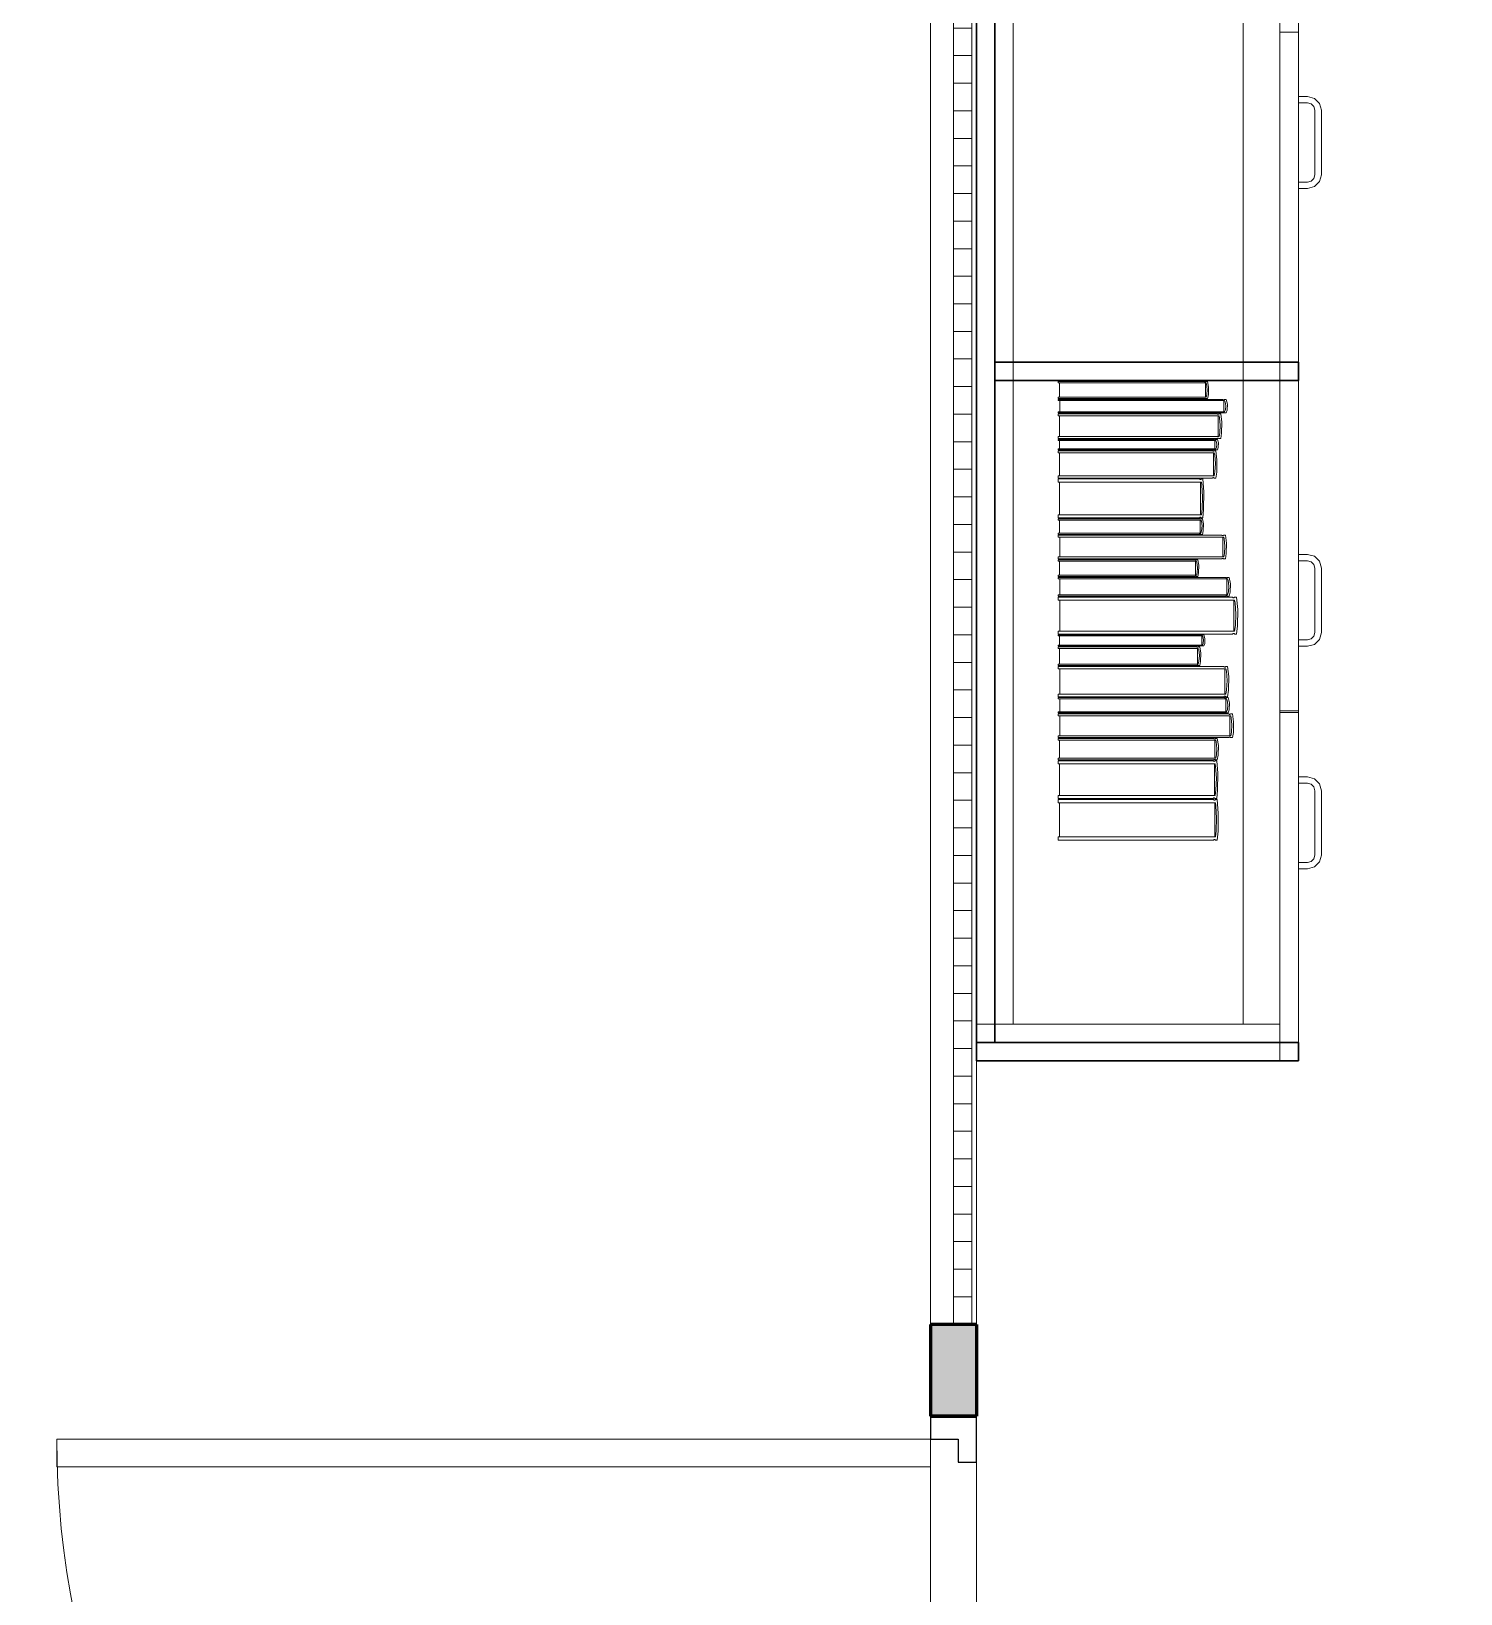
# Model space of a CAD drawing. Header units: inches. Extents: x -19 to 5698, y -728 to 92.
# Drawn here: x 103.792 to 105.347, y 15.157 to 16.857 of the extents above; entities that cross this region are included whole.
import ezdxf

# ---------------------------------------------------------------- set-up
doc = ezdxf.new("R2010")
doc.units = ezdxf.units.IN
doc.header["$MEASUREMENT"] = 0
doc.set_wipeout_variables(frame=1)
doc.linetypes.add('Wipeout_Contour', pattern=[1, 0, -1])
for name, color, linetype in [('02 _ ARQ _ ALB _ Muros Interiores', 7, 'Continuous'), ('02 _ ARQ _ ZON _ Espacio.3D', 7, 'Continuous'), ('Acabado - Muros', 7, 'Continuous'), ('Interior - Mobiliario', 7, 'Continuous')]:
    doc.layers.add(name, color=color, linetype=linetype)

msp = doc.modelspace()

# ---------------------------------------------------------------- linework, layer by layer
at = {"layer": '02 _ ARQ _ ALB _ Muros Interiores', "color": 7, "linetype": 'Continuous', "lineweight": 80}
msp.add_line((104.8201, 15.35), (104.7701, 15.35), dxfattribs=at)
msp.add_line((104.8201, 15.35), (104.7701, 15.35), dxfattribs=at)
msp.add_line((104.8201, 15.35), (104.7701, 15.35), dxfattribs=at)
at = {"layer": '02 _ ARQ _ ALB _ Muros Interiores', "color": 165, "linetype": 'Continuous', "lineweight": 25}
for p, q in [((104.8201, 15.35), (104.7701, 15.35)), ((104.7701, 15.35), (104.7701, 15.325)), ((104.8201, 15.3), (104.8201, 15.35)), ((104.7701, 15.325), (104.8001, 15.325)), ((104.8001, 15.325), (104.8001, 15.3)), ((104.8001, 15.3), (104.8201, 15.3))]:
    msp.add_line(p, q, dxfattribs=at)
at = {"layer": '02 _ ARQ _ ALB _ Muros Interiores', "color": 165, "linetype": 'Continuous', "lineweight": 15}
for p, q in [((103.8198, 15.325), (104.7701, 15.325)), ((103.8198, 15.295), (103.8198, 15.325)), ((104.7701, 15.325), (104.7701, 15.295)), ((104.7701, 15.295), (103.8198, 15.295))]:
    msp.add_line(p, q, dxfattribs=at)
msp.add_arc((104.7701, 15.325), 0.9503, 180, 270, dxfattribs=at)
at = {"layer": '02 _ ARQ _ ZON _ Espacio.3D', "color": 254, "linetype": 'Continuous', "lineweight": 0, "flags": 128}
for points in [[(104.8201, 17.35), (104.8201, 6.45), (117.6487, 6.4499), (117.6487, 7.7), (117.7931, 7.7), (117.793, 6.45), (122.1232, 6.45), (122.1232, 7.7), (122.57, 7.7), (122.57, 16.9), (122.57, 17.4), (116.67, 17.4), (116.67, 16.9), (116.07, 16.9), (116.07, 16.2999), (115.57, 16.2999), (115.57, 17.4), (112.57, 17.4), (112.57, 16.0999), (108.57, 16.0998), (108.57, 17.35)], [(104.7701, 6.45), (104.7701, 17.35), (102.57, 17.35), (102.57, 16.9), (102.07, 16.9), (102.07, 16.4), (101.82, 16.4), (101.82, 16.15), (100.8201, 16.15), (100.8201, 13.25), (101.82, 13.25), (101.82, 12), (100.8201, 12), (100.8201, 9.1), (101.82, 9.1), (101.82, 8.1), (102.07, 8.1), (102.07, 7.7), (102.47, 7.7), (102.47, 7.2), (101.57, 7.2), (101.57, 7.85), (100.82, 7.85), (100.82, 6.45)]]:
    msp.add_lwpolyline(points, close=True, dxfattribs=at)
at = {"layer": 'Acabado - Muros', "color": 7, "linetype": 'Continuous', "lineweight": 60}
msp.add_line((104.8201, 15.35), (104.7701, 15.35), dxfattribs=at)
at = {"layer": 'Interior - Mobiliario', "color": 175, "linetype": 'Continuous', "lineweight": 13}
for p, q in [((104.8401, 17.2165), (104.8401, 15.7565)), ((105.1501, 15.7565), (105.1501, 17.2165)), ((105.1701, 16.8555), (105.1501, 16.8555)), ((105.1701, 16.7855), (105.1801, 16.7855)), ((105.1701, 16.7785), (105.1701, 16.7855)), ((105.1801, 16.7785), (105.1701, 16.7785)), ((105.1801, 16.7855), (105.1876, 16.7835)), ((105.1841, 16.7774), (105.1801, 16.7785)), ((105.187, 16.7745), (105.1841, 16.7774)), ((105.1881, 16.7705), (105.187, 16.7745)), ((105.1876, 16.7835), (105.1931, 16.778)), ((105.1931, 16.778), (105.1951, 16.7705)), ((105.1881, 16.7005), (105.1881, 16.7705)), ((105.1951, 16.7705), (105.1951, 16.7005)), ((105.1701, 16.6925), (105.1801, 16.6925)), ((105.1701, 16.6855), (105.1701, 16.6925)), ((105.1801, 16.6925), (105.1841, 16.6936)), ((105.1841, 16.6936), (105.187, 16.6965)), ((105.187, 16.6965), (105.1881, 16.7005)), ((105.1931, 16.693), (105.1876, 16.6875)), ((105.1951, 16.7005), (105.1931, 16.693)), ((105.1801, 16.6855), (105.1701, 16.6855)), ((105.1876, 16.6875), (105.1801, 16.6855)), ((105.0698, 16.4584), (104.9087, 16.4584)), ((104.9087, 16.4584), (104.9087, 16.4569)), ((104.9087, 16.4569), (105.0679, 16.4569)), ((105.0877, 16.4559), (104.9087, 16.4559)), ((104.9087, 16.4559), (104.9087, 16.4547)), ((104.9087, 16.4547), (105.0898, 16.4547)), ((104.9106, 16.4547), (104.9106, 16.4425)), ((105.0679, 16.4569), (105.068, 16.457)), ((105.068, 16.457), (105.0682, 16.4571)), ((105.0682, 16.4571), (105.0684, 16.4571)), ((105.0684, 16.4571), (105.0687, 16.4572)), ((105.0687, 16.4572), (105.0689, 16.4572)), ((105.0689, 16.4572), (105.0691, 16.4571)), ((105.0691, 16.4571), (105.0694, 16.457)), ((105.0694, 16.457), (105.0696, 16.4569)), ((105.0696, 16.4569), (105.0697, 16.4569)), ((105.0697, 16.4569), (105.0714, 16.4569)), ((105.0705, 16.4611), (105.0698, 16.4584)), ((105.071, 16.4669), (105.0705, 16.4611)), ((105.0714, 16.4569), (105.0723, 16.4609)), ((105.0878, 16.4558), (105.0877, 16.4559)), ((105.088, 16.4557), (105.0878, 16.4558)), ((105.0882, 16.4557), (105.088, 16.4557)), ((105.0885, 16.4556), (105.0882, 16.4557)), ((105.0888, 16.4556), (105.0885, 16.4556)), ((105.089, 16.4556), (105.0888, 16.4556)), ((105.0889, 16.4425), (105.0889, 16.4547)), ((105.0893, 16.4557), (105.089, 16.4556)), ((105.0895, 16.4558), (105.0893, 16.4557)), ((105.0897, 16.4559), (105.0895, 16.4558)), ((105.0917, 16.4559), (105.0897, 16.4559)), ((105.0898, 16.4547), (105.0904, 16.4536)), ((105.0904, 16.4536), (105.0911, 16.4491)), ((105.0929, 16.451), (105.0917, 16.4559)), ((105.0898, 16.4425), (104.9087, 16.4425)), ((104.9087, 16.4425), (104.9087, 16.4413)), ((104.9087, 16.4413), (105.0877, 16.4413)), ((105.0818, 16.4403), (104.9087, 16.4403)), ((104.9087, 16.4403), (104.9087, 16.4382)), ((104.9087, 16.4382), (105.0839, 16.4382)), ((105.083, 16.4382), (104.9105, 16.4382)), ((104.9105, 16.4382), (104.9105, 16.4156)), ((105.0819, 16.4402), (105.0818, 16.4403)), ((105.0821, 16.4401), (105.0819, 16.4402)), ((105.0823, 16.44), (105.0821, 16.4401)), ((105.0826, 16.4399), (105.0823, 16.44)), ((105.0829, 16.4399), (105.0826, 16.4399)), ((105.0831, 16.4399), (105.0829, 16.4399)), ((105.083, 16.4156), (105.083, 16.4382)), ((105.0834, 16.44), (105.0831, 16.4399)), ((105.0836, 16.4402), (105.0834, 16.44)), ((105.0837, 16.4403), (105.0836, 16.4402)), ((105.0857, 16.4403), (105.0837, 16.4403)), ((105.0839, 16.4382), (105.0844, 16.4361)), ((105.0844, 16.4361), (105.0852, 16.4279)), ((105.0868, 16.4314), (105.0857, 16.4403)), ((105.0877, 16.4413), (105.0878, 16.4414)), ((105.0878, 16.4414), (105.088, 16.4415)), ((105.088, 16.4415), (105.0883, 16.4416)), ((105.0883, 16.4416), (105.0886, 16.4416)), ((105.0886, 16.4416), (105.0888, 16.4416)), ((105.0888, 16.4416), (105.0891, 16.4415)), ((105.0891, 16.4415), (105.0893, 16.4415)), ((105.0893, 16.4415), (105.0896, 16.4414)), ((105.0896, 16.4414), (105.0897, 16.4413)), ((105.0897, 16.4413), (105.0917, 16.4413)), ((105.0907, 16.4447), (105.0898, 16.4425)), ((105.0911, 16.4491), (105.0907, 16.4447)), ((105.0917, 16.4413), (105.0927, 16.4445)), ((105.0927, 16.4445), (105.0929, 16.451)), ((105.0847, 16.4196), (105.0839, 16.4156)), ((105.0852, 16.4279), (105.0847, 16.4196)), ((105.0857, 16.4134), (105.0866, 16.4193)), ((105.0866, 16.4193), (105.0868, 16.4314)), ((105.0839, 16.4156), (104.9087, 16.4156)), ((104.9087, 16.4156), (104.9087, 16.4134)), ((104.9087, 16.4134), (105.0818, 16.4134)), ((105.0782, 16.4124), (104.9087, 16.4124)), ((104.9087, 16.4124), (104.9087, 16.4115)), ((104.9087, 16.4115), (105.0803, 16.4115)), ((105.0803, 16.4022), (104.9087, 16.4022)), ((104.9087, 16.4022), (104.9087, 16.4013)), ((104.9087, 16.4013), (105.0782, 16.4013)), ((105.0766, 16.4003), (104.9087, 16.4003)), ((104.9087, 16.4003), (104.9087, 16.3979)), ((104.9105, 16.4156), (105.083, 16.4156)), ((104.9105, 16.4115), (104.9105, 16.4022)), ((105.0767, 16.4002), (105.0766, 16.4003)), ((105.0783, 16.4124), (105.0782, 16.4124)), ((105.0782, 16.4013), (105.0784, 16.4014)), ((105.0785, 16.4123), (105.0783, 16.4124)), ((105.0785, 16.4003), (105.0783, 16.4001)), ((105.0784, 16.4014), (105.0786, 16.4014)), ((105.0788, 16.4123), (105.0785, 16.4123)), ((105.0803, 16.4003), (105.0785, 16.4003)), ((105.0786, 16.4014), (105.0788, 16.4015)), ((105.079, 16.4122), (105.0788, 16.4123)), ((105.0788, 16.4015), (105.0791, 16.4015)), ((105.0793, 16.4122), (105.079, 16.4122)), ((105.0791, 16.4015), (105.0793, 16.4015)), ((105.0795, 16.4122), (105.0793, 16.4122)), ((105.0793, 16.4015), (105.0796, 16.4015)), ((105.0794, 16.4022), (105.0794, 16.4115)), ((105.0798, 16.4123), (105.0795, 16.4122)), ((105.0796, 16.4015), (105.0798, 16.4014)), ((105.08, 16.4124), (105.0798, 16.4123)), ((105.0798, 16.4014), (105.08, 16.4013)), ((105.0801, 16.4124), (105.08, 16.4124)), ((105.08, 16.4013), (105.0801, 16.4013)), ((105.082, 16.4124), (105.0801, 16.4124)), ((105.0801, 16.4013), (105.082, 16.4013)), ((105.0803, 16.4115), (105.0808, 16.4107)), ((105.0811, 16.4039), (105.0803, 16.4022)), ((105.0815, 16.3903), (105.0803, 16.4003)), ((105.0808, 16.4107), (105.0815, 16.4073)), ((105.0815, 16.4073), (105.0811, 16.4039)), ((105.0818, 16.4134), (105.0819, 16.4136)), ((105.0819, 16.4136), (105.0821, 16.4137)), ((105.0832, 16.4087), (105.082, 16.4124)), ((105.082, 16.4013), (105.083, 16.4037)), ((105.0821, 16.4137), (105.0824, 16.4138)), ((105.0824, 16.4138), (105.0827, 16.4139)), ((105.0827, 16.4139), (105.0829, 16.4139)), ((105.0829, 16.4139), (105.0832, 16.4138)), ((105.083, 16.4037), (105.0832, 16.4087)), ((105.0832, 16.4138), (105.0834, 16.4137)), ((105.0834, 16.4137), (105.0836, 16.4135)), ((105.0836, 16.4135), (105.0837, 16.4134)), ((105.0837, 16.4134), (105.0857, 16.4134)), ((104.9087, 16.3979), (105.0786, 16.3979)), ((104.9105, 16.3979), (104.9105, 16.3728)), ((105.0769, 16.4), (105.0767, 16.4002)), ((105.0771, 16.3999), (105.0769, 16.4)), ((105.0774, 16.3998), (105.0771, 16.3999)), ((105.0776, 16.3998), (105.0774, 16.3998)), ((105.0779, 16.3999), (105.0776, 16.3998)), ((105.0778, 16.3728), (105.0778, 16.3979)), ((105.0781, 16.4), (105.0779, 16.3999)), ((105.0783, 16.4001), (105.0781, 16.4)), ((105.0786, 16.3979), (105.0791, 16.3956)), ((105.0791, 16.3956), (105.0798, 16.3865)), ((105.0798, 16.3865), (105.0794, 16.3773)), ((105.0813, 16.377), (105.0815, 16.3903)), ((105.0786, 16.3728), (104.9087, 16.3728)), ((104.9087, 16.3728), (104.9087, 16.3705)), ((104.9087, 16.3705), (105.0766, 16.3705)), ((105.0627, 16.3695), (104.9087, 16.3695)), ((104.9087, 16.3695), (104.9087, 16.3661)), ((105.0628, 16.3693), (105.0627, 16.3695)), ((105.063, 16.369), (105.0628, 16.3693)), ((105.0632, 16.3689), (105.063, 16.369)), ((105.0635, 16.3688), (105.0632, 16.3689)), ((105.0637, 16.3688), (105.0635, 16.3688)), ((105.0639, 16.3688), (105.0637, 16.3688)), ((105.0641, 16.369), (105.0639, 16.3688)), ((105.0643, 16.3692), (105.0641, 16.369)), ((105.0645, 16.3695), (105.0643, 16.3692)), ((105.0662, 16.3695), (105.0645, 16.3695)), ((105.0672, 16.3554), (105.0662, 16.3695)), ((105.0766, 16.3705), (105.0767, 16.3706)), ((105.0767, 16.3706), (105.0769, 16.3708)), ((105.0769, 16.3708), (105.0772, 16.3709)), ((105.0772, 16.3709), (105.0774, 16.371)), ((105.0774, 16.371), (105.0777, 16.371)), ((105.0777, 16.371), (105.0779, 16.3709)), ((105.0779, 16.3709), (105.0782, 16.3708)), ((105.0782, 16.3708), (105.0784, 16.3706)), ((105.0784, 16.3706), (105.0785, 16.3705)), ((105.0785, 16.3705), (105.0803, 16.3705)), ((105.0794, 16.3773), (105.0786, 16.3728)), ((105.0803, 16.3705), (105.0813, 16.377)), ((104.9087, 16.3661), (105.0646, 16.3661)), ((104.9103, 16.3661), (104.9103, 16.3306)), ((105.0638, 16.3306), (105.0638, 16.3661)), ((105.0646, 16.3661), (105.0651, 16.3629)), ((105.0651, 16.3629), (105.0657, 16.35)), ((105.0657, 16.35), (105.0653, 16.337)), ((105.067, 16.3365), (105.0672, 16.3554)), ((105.0653, 16.337), (105.0646, 16.3306)), ((105.0662, 16.3273), (105.067, 16.3365)), ((105.0646, 16.3306), (104.9087, 16.3306)), ((104.9087, 16.3306), (104.9087, 16.3273)), ((104.9087, 16.3273), (105.0627, 16.3273)), ((105.0623, 16.3263), (104.9087, 16.3263)), ((104.9087, 16.3263), (104.9087, 16.3249)), ((104.9087, 16.3249), (105.0642, 16.3249)), ((104.9103, 16.3249), (104.9103, 16.3106)), ((105.0624, 16.3262), (105.0623, 16.3263)), ((105.0626, 16.3261), (105.0624, 16.3262)), ((105.0628, 16.326), (105.0626, 16.3261)), ((105.0627, 16.3273), (105.0629, 16.3275)), ((105.0631, 16.326), (105.0628, 16.326)), ((105.0629, 16.3275), (105.0631, 16.3277)), ((105.0631, 16.3277), (105.0633, 16.3279)), ((105.0633, 16.326), (105.0631, 16.326)), ((105.0633, 16.3279), (105.0635, 16.328)), ((105.0635, 16.326), (105.0633, 16.326)), ((105.0634, 16.3106), (105.0634, 16.3249)), ((105.0635, 16.328), (105.0637, 16.328)), ((105.0638, 16.3261), (105.0635, 16.326)), ((105.0637, 16.328), (105.064, 16.3279)), ((105.064, 16.3262), (105.0638, 16.3261)), ((105.064, 16.3279), (105.0642, 16.3277)), ((105.0641, 16.3263), (105.064, 16.3262)), ((105.0658, 16.3263), (105.0641, 16.3263)), ((105.0642, 16.3277), (105.0644, 16.3274)), ((105.0642, 16.3249), (105.0647, 16.3236)), ((105.0644, 16.3274), (105.0645, 16.3273)), ((105.0645, 16.3273), (105.0662, 16.3273)), ((105.0647, 16.3236), (105.0653, 16.3184)), ((105.0653, 16.3184), (105.0649, 16.3132)), ((105.0668, 16.3206), (105.0658, 16.3263)), ((105.0667, 16.313), (105.0668, 16.3206)), ((105.0642, 16.3106), (104.9087, 16.3106)), ((104.9087, 16.3106), (104.9087, 16.3093)), ((104.9087, 16.3093), (105.0623, 16.3093)), ((105.0867, 16.3083), (104.9087, 16.3083)), ((104.9087, 16.3083), (104.9087, 16.3062)), ((104.9087, 16.3062), (105.0889, 16.3062)), ((104.9106, 16.3062), (104.9106, 16.2847)), ((105.0623, 16.3093), (105.0625, 16.3094)), ((105.0625, 16.3094), (105.0627, 16.3095)), ((105.0627, 16.3095), (105.0629, 16.3095)), ((105.0629, 16.3095), (105.0631, 16.3096)), ((105.0631, 16.3096), (105.0634, 16.3096)), ((105.0634, 16.3096), (105.0636, 16.3095)), ((105.0636, 16.3095), (105.0638, 16.3095)), ((105.0638, 16.3095), (105.064, 16.3094)), ((105.064, 16.3094), (105.0641, 16.3093)), ((105.0641, 16.3093), (105.0658, 16.3093)), ((105.0649, 16.3132), (105.0642, 16.3106)), ((105.0658, 16.3093), (105.0667, 16.313)), ((105.0868, 16.3082), (105.0867, 16.3083)), ((105.0871, 16.308), (105.0868, 16.3082)), ((105.0873, 16.3079), (105.0871, 16.308)), ((105.0876, 16.3079), (105.0873, 16.3079)), ((105.0878, 16.3079), (105.0876, 16.3079)), ((105.0881, 16.3079), (105.0878, 16.3079)), ((105.088, 16.2847), (105.088, 16.3062)), ((105.0884, 16.308), (105.0881, 16.3079)), ((105.0886, 16.3082), (105.0884, 16.308)), ((105.0887, 16.3083), (105.0886, 16.3082)), ((105.0907, 16.3083), (105.0887, 16.3083)), ((105.0889, 16.3062), (105.0894, 16.3043)), ((105.0894, 16.3043), (105.0902, 16.2964)), ((105.0919, 16.2997), (105.0907, 16.3083)), ((105.0917, 16.2883), (105.0919, 16.2997)), ((105.0889, 16.2847), (104.9087, 16.2847)), ((104.9087, 16.2847), (104.9087, 16.2826)), ((104.9087, 16.2826), (105.0867, 16.2826)), ((105.0574, 16.2816), (104.9087, 16.2816)), ((104.9087, 16.2816), (104.9087, 16.2802)), ((105.0576, 16.2815), (105.0574, 16.2816)), ((105.0574, 16.2816), (105.0574, 16.2816)), ((105.0578, 16.2814), (105.0576, 16.2815)), ((105.0581, 16.2813), (105.0578, 16.2814)), ((105.0583, 16.2813), (105.0581, 16.2813)), ((105.0585, 16.2814), (105.0583, 16.2813)), ((105.0587, 16.2814), (105.0585, 16.2814)), ((105.0589, 16.2815), (105.0587, 16.2814)), ((105.059, 16.2816), (105.0589, 16.2815)), ((105.0607, 16.2816), (105.059, 16.2816)), ((105.0617, 16.2756), (105.0607, 16.2816)), ((105.0867, 16.2826), (105.0869, 16.2828)), ((105.0869, 16.2828), (105.0871, 16.2829)), ((105.0871, 16.2829), (105.0874, 16.283)), ((105.0874, 16.283), (105.0876, 16.2831)), ((105.0876, 16.2831), (105.0879, 16.2831)), ((105.0879, 16.2831), (105.0882, 16.283)), ((105.0882, 16.283), (105.0884, 16.2829)), ((105.0884, 16.2829), (105.0886, 16.2827)), ((105.0886, 16.2827), (105.0887, 16.2826)), ((105.0887, 16.2826), (105.0907, 16.2826)), ((105.0897, 16.2885), (105.0889, 16.2847)), ((105.0902, 16.2964), (105.0897, 16.2885)), ((105.0907, 16.2826), (105.0917, 16.2883)), ((105.1801, 16.2875), (105.1701, 16.2875)), ((105.1701, 16.2875), (105.1701, 16.2805)), ((105.1876, 16.2855), (105.1801, 16.2875)), ((105.1931, 16.28), (105.1876, 16.2855)), ((104.9087, 16.2802), (105.0592, 16.2802)), ((105.0592, 16.2649), (104.9087, 16.2649)), ((104.9087, 16.2649), (104.9087, 16.2634)), ((104.9103, 16.2802), (104.9103, 16.2649)), ((105.0584, 16.2649), (105.0584, 16.2802)), ((105.0592, 16.2802), (105.0596, 16.2788)), ((105.0599, 16.2676), (105.0592, 16.2649)), ((105.0596, 16.2788), (105.0603, 16.2732)), ((105.0603, 16.2732), (105.0599, 16.2676)), ((105.0607, 16.2634), (105.0615, 16.2674)), ((105.0615, 16.2674), (105.0617, 16.2756)), ((105.1701, 16.2805), (105.1801, 16.2805)), ((105.1801, 16.2805), (105.1841, 16.2794)), ((105.1841, 16.2794), (105.187, 16.2765)), ((105.187, 16.2765), (105.1881, 16.2725)), ((105.1881, 16.2725), (105.1881, 16.2025)), ((105.1951, 16.2725), (105.1931, 16.28)), ((105.1951, 16.2025), (105.1951, 16.2725)), ((104.9087, 16.2634), (105.0574, 16.2634)), ((105.0909, 16.2624), (104.9087, 16.2624)), ((104.9087, 16.2624), (104.9087, 16.2608)), ((104.9087, 16.2608), (105.0931, 16.2608)), ((104.9106, 16.2608), (104.9106, 16.2436)), ((105.0574, 16.2634), (105.0575, 16.2635)), ((105.0575, 16.2635), (105.0577, 16.2636)), ((105.0577, 16.2636), (105.0579, 16.2637)), ((105.0579, 16.2637), (105.0581, 16.2637)), ((105.0581, 16.2637), (105.0583, 16.2637)), ((105.0583, 16.2637), (105.0586, 16.2637)), ((105.0586, 16.2637), (105.0588, 16.2636)), ((105.0588, 16.2636), (105.059, 16.2635)), ((105.059, 16.2635), (105.059, 16.2634)), ((105.059, 16.2634), (105.0607, 16.2634)), ((105.091, 16.2624), (105.0909, 16.2624)), ((105.0912, 16.2622), (105.091, 16.2624)), ((105.0915, 16.2621), (105.0912, 16.2622)), ((105.0918, 16.2621), (105.0915, 16.2621)), ((105.092, 16.2621), (105.0918, 16.2621)), ((105.0923, 16.2621), (105.092, 16.2621)), ((105.0922, 16.2436), (105.0922, 16.2608)), ((105.0926, 16.2622), (105.0923, 16.2621)), ((105.0928, 16.2623), (105.0926, 16.2622)), ((105.093, 16.2624), (105.0928, 16.2623)), ((105.095, 16.2624), (105.093, 16.2624)), ((105.0931, 16.2608), (105.0937, 16.2593)), ((105.0937, 16.2593), (105.0944, 16.253)), ((105.0944, 16.253), (105.094, 16.2467)), ((105.0962, 16.2556), (105.095, 16.2624)), ((105.096, 16.2465), (105.0962, 16.2556)), ((105.0931, 16.2436), (104.9087, 16.2436)), ((104.9087, 16.2436), (104.9087, 16.242)), ((104.9087, 16.242), (105.0909, 16.242)), ((105.0985, 16.241), (104.9087, 16.241)), ((104.9087, 16.241), (104.9087, 16.2378)), ((104.9087, 16.2378), (105.1008, 16.2378)), ((104.9107, 16.2378), (104.9107, 16.2041)), ((105.0909, 16.242), (105.091, 16.2421)), ((105.091, 16.2421), (105.0913, 16.2422)), ((105.0913, 16.2422), (105.0915, 16.2423)), ((105.0915, 16.2423), (105.0918, 16.2423)), ((105.0918, 16.2423), (105.0921, 16.2423)), ((105.0921, 16.2423), (105.0924, 16.2423)), ((105.0924, 16.2423), (105.0926, 16.2422)), ((105.0926, 16.2422), (105.0929, 16.2421)), ((105.0929, 16.2421), (105.093, 16.242)), ((105.093, 16.242), (105.095, 16.242)), ((105.094, 16.2467), (105.0931, 16.2436)), ((105.095, 16.242), (105.096, 16.2465)), ((105.0986, 16.2408), (105.0985, 16.241)), ((105.0988, 16.2406), (105.0986, 16.2408)), ((105.0991, 16.2404), (105.0988, 16.2406)), ((105.0994, 16.2403), (105.0991, 16.2404)), ((105.0997, 16.2403), (105.0994, 16.2403)), ((105.1, 16.2404), (105.0997, 16.2403)), ((105.0998, 16.2041), (105.0998, 16.2378)), ((105.1002, 16.2405), (105.1, 16.2404)), ((105.1005, 16.2408), (105.1002, 16.2405)), ((105.1006, 16.241), (105.1005, 16.2408)), ((105.1027, 16.241), (105.1006, 16.241)), ((105.1008, 16.2378), (105.1014, 16.2347)), ((105.1014, 16.2347), (105.1022, 16.2225)), ((105.1041, 16.2276), (105.1027, 16.241)), ((105.1022, 16.2225), (105.1017, 16.2101)), ((105.1038, 16.2097), (105.1041, 16.2276)), ((105.1008, 16.2041), (104.9087, 16.2041)), ((104.9087, 16.2041), (104.9087, 16.2009)), ((104.9087, 16.2009), (105.0985, 16.2009)), ((105.0639, 16.1999), (104.9087, 16.1999)), ((104.9087, 16.1999), (104.9087, 16.199)), ((104.9087, 16.199), (105.0658, 16.199)), ((104.9103, 16.199), (104.9103, 16.1889)), ((105.064, 16.1999), (105.0639, 16.1999)), ((105.0642, 16.1998), (105.064, 16.1999)), ((105.0644, 16.1998), (105.0642, 16.1998)), ((105.0646, 16.1997), (105.0644, 16.1998)), ((105.0649, 16.1997), (105.0646, 16.1997)), ((105.0651, 16.1998), (105.0649, 16.1997)), ((105.065, 16.1889), (105.065, 16.199)), ((105.0653, 16.1998), (105.0651, 16.1998)), ((105.0655, 16.1999), (105.0653, 16.1998)), ((105.0656, 16.1999), (105.0655, 16.1999)), ((105.0674, 16.1999), (105.0656, 16.1999)), ((105.0658, 16.199), (105.0662, 16.1981)), ((105.0662, 16.1981), (105.0669, 16.1944)), ((105.0684, 16.1959), (105.0674, 16.1999)), ((105.0985, 16.2009), (105.0987, 16.2012)), ((105.0987, 16.2012), (105.0989, 16.2014)), ((105.0989, 16.2014), (105.0992, 16.2015)), ((105.0992, 16.2015), (105.0995, 16.2016)), ((105.0995, 16.2016), (105.0997, 16.2016)), ((105.0997, 16.2016), (105.1, 16.2015)), ((105.1, 16.2015), (105.1003, 16.2013)), ((105.1003, 16.2013), (105.1005, 16.2011)), ((105.1005, 16.2011), (105.1006, 16.2009)), ((105.1006, 16.2009), (105.1027, 16.2009)), ((105.1017, 16.2101), (105.1008, 16.2041)), ((105.1027, 16.2009), (105.1038, 16.2097)), ((105.187, 16.1985), (105.1841, 16.1956)), ((105.1881, 16.2025), (105.187, 16.1985)), ((105.1931, 16.195), (105.1951, 16.2025)), ((105.0658, 16.1889), (104.9087, 16.1889)), ((104.9087, 16.1889), (104.9087, 16.1879)), ((104.9087, 16.1879), (105.0639, 16.1879)), ((105.0595, 16.1869), (104.9087, 16.1869)), ((104.9087, 16.1869), (104.9087, 16.1853)), ((104.9087, 16.1853), (105.0613, 16.1853)), ((104.9103, 16.1853), (104.9103, 16.1682)), ((105.0596, 16.1868), (105.0595, 16.1869)), ((105.0598, 16.1867), (105.0596, 16.1868)), ((105.06, 16.1866), (105.0598, 16.1867)), ((105.0602, 16.1866), (105.06, 16.1866)), ((105.0604, 16.1866), (105.0602, 16.1866)), ((105.0606, 16.1866), (105.0604, 16.1866)), ((105.0605, 16.1682), (105.0605, 16.1853)), ((105.0609, 16.1867), (105.0606, 16.1866)), ((105.0611, 16.1868), (105.0609, 16.1867)), ((105.0612, 16.1869), (105.0611, 16.1868)), ((105.0629, 16.1869), (105.0612, 16.1869)), ((105.0613, 16.1853), (105.0618, 16.1837)), ((105.0618, 16.1837), (105.0624, 16.1775)), ((105.0639, 16.1801), (105.0629, 16.1869)), ((105.0637, 16.171), (105.0639, 16.1801)), ((105.0639, 16.1879), (105.064, 16.188)), ((105.064, 16.188), (105.0642, 16.188)), ((105.0642, 16.188), (105.0644, 16.1881)), ((105.0644, 16.1881), (105.0647, 16.1881)), ((105.0647, 16.1881), (105.0649, 16.1881)), ((105.0649, 16.1881), (105.0651, 16.1881)), ((105.0651, 16.1881), (105.0654, 16.188)), ((105.0654, 16.188), (105.0656, 16.1879)), ((105.0656, 16.1879), (105.0656, 16.1879)), ((105.0656, 16.1879), (105.0674, 16.1879)), ((105.0665, 16.1907), (105.0658, 16.1889)), ((105.0669, 16.1944), (105.0665, 16.1907)), ((105.0674, 16.1879), (105.0682, 16.1905)), ((105.0682, 16.1905), (105.0684, 16.1959)), ((105.1701, 16.1945), (105.1701, 16.1875)), ((105.1801, 16.1945), (105.1701, 16.1945)), ((105.1701, 16.1875), (105.1801, 16.1875)), ((105.1841, 16.1956), (105.1801, 16.1945)), ((105.1801, 16.1875), (105.1876, 16.1895)), ((105.1876, 16.1895), (105.1931, 16.195)), ((105.0613, 16.1682), (104.9087, 16.1682)), ((104.9087, 16.1682), (104.9087, 16.1665)), ((104.9087, 16.1665), (105.0595, 16.1665)), ((105.089, 16.1655), (104.9087, 16.1655)), ((104.9087, 16.1655), (104.9087, 16.1629)), ((104.9087, 16.1629), (105.0912, 16.1629)), ((104.9106, 16.1629), (104.9106, 16.1353)), ((105.0595, 16.1665), (105.0596, 16.1666)), ((105.0596, 16.1666), (105.0598, 16.1667)), ((105.0598, 16.1667), (105.06, 16.1668)), ((105.06, 16.1668), (105.0602, 16.1669)), ((105.0602, 16.1669), (105.0605, 16.1669)), ((105.0605, 16.1669), (105.0607, 16.1668)), ((105.0607, 16.1668), (105.0609, 16.1667)), ((105.0609, 16.1667), (105.0611, 16.1666)), ((105.0611, 16.1666), (105.0612, 16.1665)), ((105.0612, 16.1665), (105.0629, 16.1665)), ((105.062, 16.1712), (105.0613, 16.1682)), ((105.0624, 16.1775), (105.062, 16.1712)), ((105.0629, 16.1665), (105.0637, 16.171)), ((105.0891, 16.1654), (105.089, 16.1655)), ((105.0894, 16.1652), (105.0891, 16.1654)), ((105.0896, 16.1651), (105.0894, 16.1652)), ((105.0899, 16.165), (105.0896, 16.1651)), ((105.0902, 16.165), (105.0899, 16.165)), ((105.0904, 16.165), (105.0902, 16.165)), ((105.0903, 16.1353), (105.0903, 16.1629)), ((105.0907, 16.1652), (105.0904, 16.165)), ((105.0909, 16.1653), (105.0907, 16.1652)), ((105.0911, 16.1655), (105.0909, 16.1653)), ((105.0931, 16.1655), (105.0911, 16.1655)), ((105.0912, 16.1629), (105.0918, 16.1604)), ((105.0943, 16.1546), (105.0931, 16.1655)), ((105.0918, 16.1604), (105.0926, 16.1504)), ((105.0926, 16.1504), (105.0921, 16.1403)), ((105.0941, 16.1399), (105.0943, 16.1546)), ((105.0912, 16.1353), (104.9087, 16.1353)), ((104.9087, 16.1353), (104.9087, 16.1327)), ((104.9087, 16.1327), (105.089, 16.1327)), ((105.0898, 16.1317), (104.9087, 16.1317)), ((104.9087, 16.1317), (104.9087, 16.1304)), ((104.9087, 16.1304), (105.092, 16.1304)), ((104.9106, 16.1304), (104.9106, 16.1163)), ((105.089, 16.1327), (105.0892, 16.1329)), ((105.0892, 16.1329), (105.0894, 16.1331)), ((105.0894, 16.1331), (105.0897, 16.1332)), ((105.0897, 16.1332), (105.0899, 16.1333)), ((105.0899, 16.1317), (105.0898, 16.1317)), ((105.0899, 16.1333), (105.0902, 16.1333)), ((105.0902, 16.1316), (105.0899, 16.1317)), ((105.0902, 16.1333), (105.0905, 16.1332)), ((105.0904, 16.1315), (105.0902, 16.1316)), ((105.0907, 16.1314), (105.0904, 16.1315)), ((105.0905, 16.1332), (105.0907, 16.133)), ((105.0907, 16.133), (105.091, 16.1328)), ((105.091, 16.1314), (105.0907, 16.1314)), ((105.091, 16.1328), (105.0911, 16.1327)), ((105.0912, 16.1315), (105.091, 16.1314)), ((105.0911, 16.1327), (105.0931, 16.1327)), ((105.0911, 16.1163), (105.0911, 16.1304)), ((105.0921, 16.1403), (105.0912, 16.1353)), ((105.0915, 16.1315), (105.0912, 16.1315)), ((105.0917, 16.1316), (105.0915, 16.1315)), ((105.0919, 16.1317), (105.0917, 16.1316)), ((105.0939, 16.1317), (105.0919, 16.1317)), ((105.092, 16.1304), (105.0926, 16.1291)), ((105.0926, 16.1291), (105.0934, 16.124)), ((105.0931, 16.1327), (105.0941, 16.1399)), ((105.0951, 16.1261), (105.0939, 16.1317)), ((105.092, 16.1163), (104.9087, 16.1163)), ((104.9087, 16.1163), (104.9087, 16.115)), ((104.9087, 16.115), (105.0898, 16.115)), ((105.0943, 16.114), (104.9087, 16.114)), ((104.9087, 16.114), (104.9087, 16.1119)), ((104.9087, 16.1119), (105.0965, 16.1119)), ((104.9106, 16.1119), (104.9106, 16.0903)), ((105.0898, 16.115), (105.09, 16.115)), ((105.09, 16.115), (105.0902, 16.1151)), ((105.0902, 16.1151), (105.0905, 16.1152)), ((105.0905, 16.1152), (105.0908, 16.1152)), ((105.0908, 16.1152), (105.091, 16.1152)), ((105.091, 16.1152), (105.0913, 16.1152)), ((105.0913, 16.1152), (105.0915, 16.1151)), ((105.0915, 16.1151), (105.0918, 16.115)), ((105.0918, 16.115), (105.0919, 16.115)), ((105.0919, 16.115), (105.0939, 16.115)), ((105.0929, 16.1188), (105.092, 16.1163)), ((105.0934, 16.124), (105.0929, 16.1188)), ((105.0939, 16.115), (105.0949, 16.1186)), ((105.0944, 16.1139), (105.0943, 16.114)), ((105.0946, 16.1137), (105.0944, 16.1139)), ((105.0949, 16.1136), (105.0946, 16.1137)), ((105.0949, 16.1186), (105.0951, 16.1261)), ((105.0952, 16.1135), (105.0949, 16.1136)), ((105.0954, 16.1135), (105.0952, 16.1135)), ((105.0957, 16.1136), (105.0954, 16.1135)), ((105.0956, 16.0903), (105.0956, 16.1119)), ((105.096, 16.1137), (105.0957, 16.1136)), ((105.0962, 16.1138), (105.096, 16.1137)), ((105.0964, 16.114), (105.0962, 16.1138)), ((105.0984, 16.114), (105.0964, 16.114)), ((105.0965, 16.1119), (105.0971, 16.1099)), ((105.0997, 16.1054), (105.0984, 16.114)), ((105.1701, 16.1175), (105.1501, 16.1175)), ((105.1701, 16.1155), (105.1501, 16.1155)), ((105.0971, 16.1099), (105.0979, 16.1021)), ((105.0979, 16.1021), (105.0974, 16.0941)), ((105.0995, 16.0939), (105.0997, 16.1054)), ((105.0965, 16.0903), (104.9087, 16.0903)), ((104.9087, 16.0903), (104.9087, 16.0882)), ((104.9087, 16.0882), (105.0943, 16.0882)), ((105.0781, 16.0872), (104.9087, 16.0872)), ((104.9087, 16.0872), (104.9087, 16.0854)), ((104.9087, 16.0854), (105.0802, 16.0854)), ((104.9105, 16.0854), (104.9105, 16.066)), ((105.0782, 16.0871), (105.0781, 16.0872)), ((105.0785, 16.087), (105.0782, 16.0871)), ((105.0787, 16.0869), (105.0785, 16.087)), ((105.0789, 16.0868), (105.0787, 16.0869)), ((105.0792, 16.0868), (105.0789, 16.0868)), ((105.0795, 16.0869), (105.0792, 16.0868)), ((105.0793, 16.066), (105.0793, 16.0854)), ((105.0797, 16.087), (105.0795, 16.0869)), ((105.0799, 16.0871), (105.0797, 16.087)), ((105.0801, 16.0872), (105.0799, 16.0871)), ((105.0819, 16.0872), (105.0801, 16.0872)), ((105.0802, 16.0854), (105.0807, 16.0836)), ((105.0807, 16.0836), (105.0815, 16.0765)), ((105.0831, 16.0795), (105.0819, 16.0872)), ((105.0829, 16.0692), (105.0831, 16.0795)), ((105.0943, 16.0882), (105.0944, 16.0884)), ((105.0944, 16.0884), (105.0947, 16.0885)), ((105.0947, 16.0885), (105.0949, 16.0886)), ((105.0949, 16.0886), (105.0952, 16.0886)), ((105.0952, 16.0886), (105.0955, 16.0886)), ((105.0955, 16.0886), (105.0958, 16.0886)), ((105.0958, 16.0886), (105.096, 16.0885)), ((105.096, 16.0885), (105.0963, 16.0883)), ((105.0963, 16.0883), (105.0964, 16.0882)), ((105.0964, 16.0882), (105.0984, 16.0882)), ((105.0974, 16.0941), (105.0965, 16.0903)), ((105.0984, 16.0882), (105.0995, 16.0939)), ((105.0802, 16.066), (104.9087, 16.066)), ((104.9087, 16.066), (104.9087, 16.0641)), ((104.9087, 16.0641), (105.0781, 16.0641)), ((105.0776, 16.0631), (104.9087, 16.0631)), ((104.9087, 16.0631), (104.9087, 16.0598)), ((105.0777, 16.063), (105.0776, 16.0631)), ((105.0779, 16.0627), (105.0777, 16.063)), ((105.0781, 16.0625), (105.0779, 16.0627)), ((105.0781, 16.0641), (105.0783, 16.0642)), ((105.0784, 16.0624), (105.0781, 16.0625)), ((105.0783, 16.0642), (105.0785, 16.0644)), ((105.0786, 16.0624), (105.0784, 16.0624)), ((105.0785, 16.0644), (105.0788, 16.0645)), ((105.0789, 16.0625), (105.0786, 16.0624)), ((105.0788, 16.0645), (105.079, 16.0645)), ((105.0791, 16.0627), (105.0789, 16.0625)), ((105.079, 16.0645), (105.0793, 16.0645)), ((105.0793, 16.0629), (105.0791, 16.0627)), ((105.0793, 16.0645), (105.0795, 16.0645)), ((105.0795, 16.0631), (105.0793, 16.0629)), ((105.0795, 16.0645), (105.0797, 16.0644)), ((105.0814, 16.0631), (105.0795, 16.0631)), ((105.0797, 16.0644), (105.08, 16.0642)), ((105.08, 16.0642), (105.0801, 16.0641)), ((105.0801, 16.0641), (105.0819, 16.0641)), ((105.081, 16.0694), (105.0802, 16.066)), ((105.0815, 16.0765), (105.081, 16.0694)), ((105.0825, 16.0494), (105.0814, 16.0631)), ((105.0819, 16.0641), (105.0829, 16.0692)), ((104.9087, 16.0598), (105.0796, 16.0598)), ((104.9105, 16.0598), (104.9105, 16.0253)), ((105.0788, 16.0253), (105.0788, 16.0598)), ((105.0796, 16.0598), (105.0801, 16.0567)), ((105.0801, 16.0567), (105.0809, 16.0441)), ((105.0809, 16.0441), (105.0804, 16.0314)), ((105.0823, 16.031), (105.0825, 16.0494)), ((105.1701, 16.0455), (105.1801, 16.0455)), ((105.1701, 16.0385), (105.1701, 16.0455)), ((105.1801, 16.0455), (105.1876, 16.0435)), ((105.1876, 16.0435), (105.1931, 16.038)), ((105.0804, 16.0314), (105.0796, 16.0253)), ((105.0814, 16.022), (105.0823, 16.031)), ((105.1801, 16.0385), (105.1701, 16.0385)), ((105.1841, 16.0374), (105.1801, 16.0385)), ((105.187, 16.0345), (105.1841, 16.0374)), ((105.1881, 16.0305), (105.187, 16.0345)), ((105.1881, 15.9605), (105.1881, 16.0305)), ((105.1931, 16.038), (105.1951, 16.0305)), ((105.1951, 16.0305), (105.1951, 15.9605)), ((105.0796, 16.0253), (104.9087, 16.0253)), ((104.9087, 16.0253), (104.9087, 16.022)), ((104.9087, 16.022), (105.0776, 16.022)), ((105.0779, 16.021), (104.9087, 16.021)), ((104.9087, 16.021), (104.9087, 16.0174)), ((104.9087, 16.0174), (105.08, 16.0174)), ((104.9105, 16.0174), (104.9105, 15.9803)), ((105.0776, 16.022), (105.0777, 16.0222)), ((105.0777, 16.0222), (105.0779, 16.0224)), ((105.0779, 16.0224), (105.0782, 16.0226)), ((105.078, 16.0208), (105.0779, 16.021)), ((105.0782, 16.0205), (105.078, 16.0208)), ((105.0782, 16.0226), (105.0784, 16.0227)), ((105.0785, 16.0203), (105.0782, 16.0205)), ((105.0784, 16.0227), (105.0787, 16.0226)), ((105.0787, 16.0202), (105.0785, 16.0203)), ((105.0787, 16.0226), (105.0789, 16.0225)), ((105.079, 16.0202), (105.0787, 16.0202)), ((105.0789, 16.0225), (105.0792, 16.0224)), ((105.0792, 16.0203), (105.079, 16.0202)), ((105.0791, 15.9803), (105.0791, 16.0174)), ((105.0792, 16.0224), (105.0794, 16.0221)), ((105.0795, 16.0205), (105.0792, 16.0203)), ((105.0794, 16.0221), (105.0795, 16.022)), ((105.0795, 16.022), (105.0814, 16.022)), ((105.0797, 16.0207), (105.0795, 16.0205)), ((105.0798, 16.021), (105.0797, 16.0207)), ((105.0817, 16.021), (105.0798, 16.021)), ((105.08, 16.0174), (105.0805, 16.0141)), ((105.0805, 16.0141), (105.0812, 16.0005)), ((105.0829, 16.0062), (105.0817, 16.021)), ((105.0812, 16.0005), (105.0808, 15.9869)), ((105.0827, 15.9865), (105.0829, 16.0062)), ((105.08, 15.9803), (104.9087, 15.9803)), ((104.9087, 15.9803), (104.9087, 15.9768)), ((104.9087, 15.9768), (105.0779, 15.9768)), ((105.0779, 15.9768), (105.0781, 15.977)), ((105.0781, 15.977), (105.0783, 15.9773)), ((105.0783, 15.9773), (105.0785, 15.9774)), ((105.0785, 15.9774), (105.0788, 15.9775)), ((105.0788, 15.9775), (105.079, 15.9775)), ((105.079, 15.9775), (105.0793, 15.9774)), ((105.0793, 15.9774), (105.0795, 15.9772)), ((105.0795, 15.9772), (105.0797, 15.977)), ((105.0797, 15.977), (105.0798, 15.9768)), ((105.0798, 15.9768), (105.0817, 15.9768)), ((105.0808, 15.9869), (105.08, 15.9803)), ((105.0817, 15.9768), (105.0827, 15.9865)), ((105.187, 15.9565), (105.1881, 15.9605)), ((105.1951, 15.9605), (105.1931, 15.953)), ((105.1701, 15.9525), (105.1801, 15.9525)), ((105.1701, 15.9455), (105.1701, 15.9525)), ((105.1801, 15.9455), (105.1701, 15.9455)), ((105.1801, 15.9525), (105.1841, 15.9536)), ((105.1876, 15.9475), (105.1801, 15.9455)), ((105.1841, 15.9536), (105.187, 15.9565)), ((105.1931, 15.953), (105.1876, 15.9475)), ((104.8601, 15.7765), (105.1101, 15.7765)), ((105.1101, 15.7765), (105.1501, 15.7765)), ((104.8401, 15.7565), (105.1501, 15.7565))]:
    msp.add_line(p, q, dxfattribs=at)

# ---------------------------------------------------------------- next in the draw order: wipeouts: each hides what was drawn before it
at = {"color": 254, "linetype": 'Wipeout_Contour', "lineweight": 0, "ltscale": 3266.073751}
msp.add_wipeout([(104.8201, 17.25), (104.7701, 17.25), (104.7701, 15.45), (104.8201, 15.45)], dxfattribs=at).dxf.layer = 'Acabado - Muros'
at = {"color": 254, "linetype": 'Wipeout_Contour', "lineweight": 0, "ltscale": 3266.92263}
msp.add_wipeout([(105.1701, 16.4765), (105.1701, 16.4965), (104.8401, 16.4965), (104.8401, 16.4765)], dxfattribs=at).dxf.layer = 'Interior - Mobiliario'

# ---------------------------------------------------------------- next in the draw order: linework, layer by layer
at = {"layer": 'Acabado - Muros', "color": 7, "linetype": 'Continuous', "lineweight": 60}
msp.add_line((104.7701, 15.45), (104.7701, 15.35), dxfattribs=at)
at = {"layer": 'Acabado - Muros', "color": 251, "linetype": 'Continuous', "lineweight": 13, "flags": 128}
for points in [[(104.7701, 15.45), (104.7701, 17.25)], [(104.8201, 15.45), (104.8201, 17.25)]]:
    msp.add_lwpolyline(points, dxfattribs=at)
at = {"layer": 'Interior - Mobiliario', "color": 175, "linetype": 'Continuous', "lineweight": 13}
for p, q in [((104.8601, 15.7765), (104.8601, 17.1965)), ((105.1101, 17.1965), (105.1101, 15.7765)), ((105.1501, 15.7765), (105.1501, 17.1965)), ((105.1501, 16.4965), (105.1501, 16.8555)), ((105.1701, 16.4965), (105.1701, 16.8555)), ((104.8401, 16.4965), (104.8401, 16.4765)), ((105.1701, 16.4965), (104.8401, 16.4965)), ((105.1701, 16.4965), (105.1501, 16.4965)), ((105.1701, 16.4765), (105.1701, 16.4965)), ((105.1701, 16.4765), (105.1701, 16.4965)), ((104.8401, 16.4765), (105.1701, 16.4765)), ((105.0679, 16.4755), (104.9087, 16.4755)), ((104.9087, 16.4755), (104.9087, 16.474)), ((104.9087, 16.474), (105.0698, 16.474)), ((104.9104, 16.474), (104.9104, 16.4584)), ((105.0679, 16.4754), (105.0679, 16.4755)), ((105.0681, 16.4753), (105.0679, 16.4754)), ((105.0684, 16.4752), (105.0681, 16.4753)), ((105.0686, 16.4752), (105.0684, 16.4752)), ((105.0688, 16.4752), (105.0686, 16.4752)), ((105.0691, 16.4752), (105.0688, 16.4752)), ((105.069, 16.4584), (105.069, 16.474)), ((105.0693, 16.4753), (105.0691, 16.4752)), ((105.0695, 16.4754), (105.0693, 16.4753)), ((105.0697, 16.4755), (105.0695, 16.4754)), ((105.0714, 16.4755), (105.0697, 16.4755)), ((105.0698, 16.474), (105.0703, 16.4726)), ((105.0703, 16.4726), (105.071, 16.4669)), ((105.0725, 16.4693), (105.0714, 16.4755)), ((105.0723, 16.4609), (105.0725, 16.4693)), ((105.1501, 16.4765), (105.1501, 16.1175)), ((105.1701, 16.4765), (105.1501, 16.4765)), ((105.1701, 16.4765), (105.1701, 16.1175))]:
    msp.add_line(p, q, dxfattribs=at)
at = {"layer": 'Interior - Mobiliario', "color": 175, "linetype": 'Continuous', "lineweight": 30}
for p, q in [((105.1701, 16.4965), (104.8401, 16.4965)), ((104.8401, 16.4965), (104.8401, 16.4765)), ((105.1701, 16.4965), (105.1701, 16.4765)), ((105.1701, 16.4765), (104.8401, 16.4765))]:
    msp.add_line(p, q, dxfattribs=at)

# ---------------------------------------------------------------- next in the draw order: wipeouts: each hides what was drawn before it
at = {"color": 254, "linetype": 'Wipeout_Contour', "lineweight": 0, "ltscale": 3266.113741}
msp.add_wipeout([(104.8151, 17.25), (104.7951, 17.25), (104.7951, 15.45), (104.8151, 15.45)], dxfattribs=at).dxf.layer = 'Acabado - Muros'

# ---------------------------------------------------------------- next in the draw order: hatches: boundary and pattern name
at = {"layer": 'Acabado - Muros', "linetype": 'Continuous', "lineweight": 0}
h = msp.add_hatch(dxfattribs=at)
h.set_pattern_fill('CONTRACHAPADO_0002', color=254, style=0, pattern_type=2)
h.set_pattern_definition([(0, (92.500015, 6e-09), (0, 0.03), [])])
h.paths.add_polyline_path([(104.8151, 17.25), (104.7951, 17.25), (104.7951, 15.45), (104.8151, 15.45)])
msp.add_hatch(color=254, dxfattribs=at).paths.add_polyline_path([(104.8201, 15.45), (104.7701, 15.45), (104.7701, 15.35), (104.8201, 15.35)])

# ---------------------------------------------------------------- next in the draw order: linework, layer by layer
at = {"layer": 'Acabado - Muros', "color": 7, "linetype": 'Continuous', "lineweight": 60}
for q in [(104.7701, 15.45), (104.8201, 15.35)]:
    msp.add_line((104.8201, 15.45), q, dxfattribs=at)
at = {"layer": 'Acabado - Muros', "color": 7, "linetype": 'Continuous', "lineweight": 13, "flags": 128}
msp.add_lwpolyline([(104.8151, 17.25), (104.7951, 17.25), (104.7951, 15.45), (104.8151, 15.45)], close=True, dxfattribs=at)

# ---------------------------------------------------------------- next in the draw order: wipeouts: each hides what was drawn before it
at = {"color": 254, "linetype": 'Wipeout_Contour', "lineweight": 0, "ltscale": 3266.224049}
msp.add_wipeout([(104.8401, 15.7565), (104.8401, 17.2165), (104.8201, 17.2165), (104.8201, 15.7565)], dxfattribs=at).dxf.layer = 'Interior - Mobiliario'

# ---------------------------------------------------------------- next in the draw order: linework, layer by layer
at = {"layer": 'Interior - Mobiliario', "color": 175, "linetype": 'Continuous', "lineweight": 30}
for p, q in [((104.8201, 17.2165), (104.8201, 15.7565)), ((104.8401, 17.2165), (104.8401, 15.7565)), ((104.8401, 15.7565), (104.8201, 15.7565))]:
    msp.add_line(p, q, dxfattribs=at)
at = {"layer": 'Interior - Mobiliario', "color": 175, "linetype": 'Continuous', "lineweight": 13}
for p, q in [((104.8201, 17.2165), (104.8201, 15.7565)), ((104.8401, 15.7565), (104.8401, 17.2165)), ((104.8201, 17.1965), (104.8201, 15.7765)), ((104.8401, 16.4965), (104.8401, 16.4765)), ((105.1701, 16.4965), (104.8401, 16.4965)), ((104.8401, 16.4765), (105.1701, 16.4765)), ((104.8201, 15.7765), (104.8601, 15.7765)), ((104.8201, 15.7565), (104.8401, 15.7565))]:
    msp.add_line(p, q, dxfattribs=at)

# ---------------------------------------------------------------- next in the draw order: wipeouts: each hides what was drawn before it
at = {"color": 254, "linetype": 'Wipeout_Contour', "lineweight": 0, "ltscale": 3266.824227}
msp.add_wipeout([(105.1701, 15.7365), (105.1701, 15.7565), (104.8201, 15.7565), (104.8201, 15.7365)], dxfattribs=at).dxf.layer = 'Interior - Mobiliario'

# ---------------------------------------------------------------- next in the draw order: linework, layer by layer
at = {"layer": 'Interior - Mobiliario', "color": 175, "linetype": 'Continuous', "lineweight": 13}
for p, q in [((104.8201, 15.7365), (104.8201, 17.2365)), ((105.1701, 17.2365), (105.1701, 15.7365)), ((104.8201, 17.2165), (104.8201, 15.7565)), ((104.8401, 17.2165), (104.8401, 15.7565)), ((104.8401, 17.2165), (104.8401, 15.7565)), ((104.8401, 17.2165), (104.8401, 15.7565)), ((105.1501, 15.7565), (105.1501, 17.2165)), ((105.1501, 15.7565), (105.1501, 17.2165)), ((105.1701, 15.7565), (105.1701, 17.2165)), ((105.1701, 15.7565), (105.1701, 17.2165)), ((105.1501, 15.7565), (105.1501, 16.1155)), ((105.1701, 15.7565), (105.1701, 16.1155)), ((104.8201, 15.7765), (104.8201, 15.7365)), ((105.1501, 15.7365), (105.1501, 15.7765)), ((104.8201, 15.7565), (104.8201, 15.7365)), ((105.1701, 15.7565), (104.8201, 15.7565)), ((104.8201, 15.7565), (105.1701, 15.7565)), ((104.8401, 15.7565), (105.1701, 15.7565)), ((104.8401, 15.7565), (105.1501, 15.7565)), ((104.8401, 15.7565), (105.1501, 15.7565)), ((105.1701, 15.7565), (105.1501, 15.7565)), ((105.1701, 15.7365), (105.1701, 15.7565)), ((104.8201, 15.7365), (105.1701, 15.7365)), ((104.8201, 15.7365), (105.1501, 15.7365)), ((105.1701, 15.7365), (104.8201, 15.7365))]:
    msp.add_line(p, q, dxfattribs=at)
at = {"layer": 'Interior - Mobiliario', "color": 175, "linetype": 'Continuous', "lineweight": 30}
for p, q in [((105.1701, 15.7565), (104.8201, 15.7565)), ((104.8201, 15.7565), (104.8201, 15.7365)), ((105.1701, 15.7565), (105.1701, 15.7365)), ((105.1701, 15.7365), (104.8201, 15.7365))]:
    msp.add_line(p, q, dxfattribs=at)

doc.saveas('drawing.dxf')
